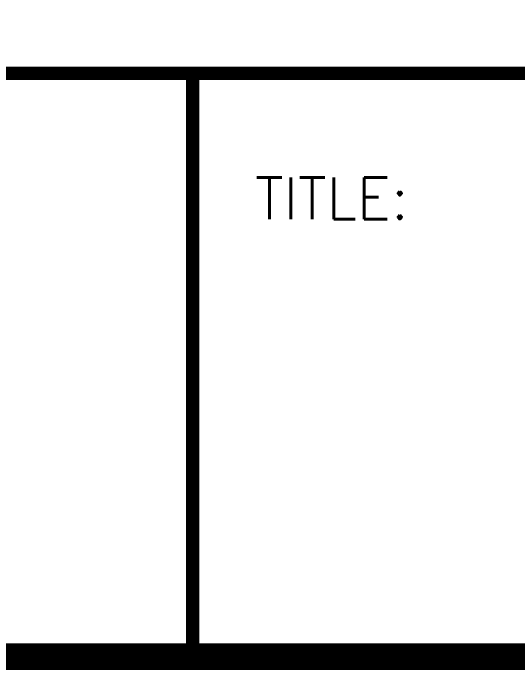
# Model space of a CAD drawing. Header units: inches. Extents: x 2163 to 2605, y 1222 to 1501.
# Drawn here: x 2337.75 to 2358.02, y 1228.25 to 1254.64 of the extents above; entities that cross this region are included whole.
import ezdxf

# ---------------------------------------------------------------- set-up
doc = ezdxf.new("R2010")
doc.units = ezdxf.units.IN
doc.header["$MEASUREMENT"] = 0
doc.styles.add('SIMPLEX', font='SIMPLEX')

msp = doc.modelspace()

# ---------------------------------------------------------------- linework, layer by layer
at = {"color": 0, "linetype": 'Continuous', "lineweight": 20}
msp.add_line((2344.961, 1228.7897), (2344.961, 1252.2228), dxfattribs=at)
for points, const_width in [([(2170.8869, 1228.7897), (2599.3769, 1228.7897), (2599.3769, 1496.596), (2170.8869, 1496.596), (2170.8869, 1228.7897)], 1.0712), ([(2599.3769, 1252.2228), (2278.0094, 1252.2228), (2278.0094, 1228.7897)], 0.5356), ([(2344.961, 1252.2228), (2344.961, 1228.7897)], 0.5356)]:
    msp.add_lwpolyline(points, dxfattribs=dict(at, const_width=const_width))

# ---------------------------------------------------------------- texts
at = {"color": 0, "linetype": 'Continuous', "lineweight": 20, "style": 'SIMPLEX'}
msp.add_text('TITLE:', height=1.67379, dxfattribs=at).set_placement((2347.4716, 1246.3645))

doc.saveas('drawing.dxf')
